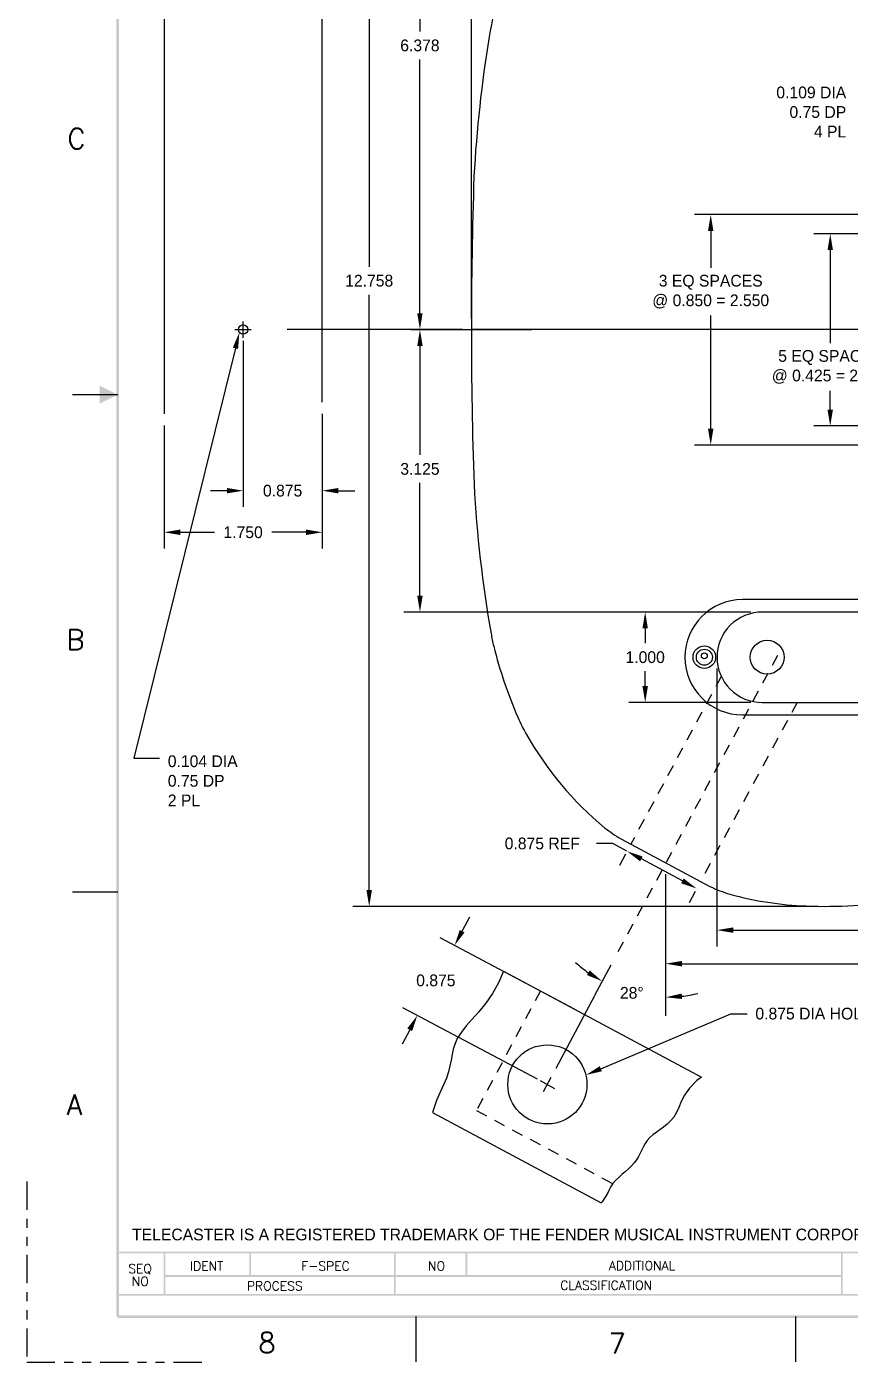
# Model space of a CAD drawing. Extents: x -2.7 to 56.6, y -23.6 to -1.4.
# Drawn here: x -2.68 to 6.43, y -23.6 to -8.83 of the extents above; entities that cross this region are included whole.
import ezdxf

# ---------------------------------------------------------------- set-up
doc = ezdxf.new("R2010")
doc.units = 0
doc.header["$LTSCALE"] = 0.25
doc.header["$MEASUREMENT"] = 0
for name, pattern in [('DASHED', [0.75, 0.5, -0.25]), ('LINETYPE_2', [0]), ('PHANTOM', [2.5, 1.25, -0.25, 0.25, -0.25, 0.25, -0.25])]:
    doc.linetypes.add(name, pattern=pattern)
doc.layers.get('0').update_dxf_attribs({"color": 230, "linetype": 'CONTINUOUS'})
doc.layers.get('DEFPOINTS').update_dxf_attribs({"linetype": 'CONTINUOUS'})
for name, color, linetype in [('CONTROL_PLATE', 1, 'CONTINUOUS'), ('DIM', 40, 'CONTINUOUS'), ('DRILL', 3, 'DASHED'), ('FORMAT', 5, 'CONTINUOUS'), ('HOLES', 3, 'CONTINUOUS'), ('OUTLINE', 7, 'CONTINUOUS'), ('PICKGUARD_HOLES', 5, 'CONTINUOUS'), ('ROUTES', 4, 'CONTINUOUS')]:
    doc.layers.add(name, color=color, linetype=linetype)
doc.styles.add('MDA2', font='SIMPLEX.SHX')
doc.dimstyles.get("Standard").update_dxf_attribs({"dimtxt": 0.18, "dimasz": 0.18, "dimexe": 0.18, "dimexo": 0.0625, "dimgap": 0.09, "dimtad": 0, "dimtih": 1, "dimtoh": 1, "dimdec": 4, "dimzin": 0, "dimtxsty": 'STANDARD', "dimcen": 0.09, "dimazin": 3, "dimtfac": 1, "dimtdec": 4, "dimtofl": 0, "dimtmove": 0, "dimatfit": 3, "dimtolj": 1, "dimtzin": 0})

# ---------------------------------------------------------------- blocks, each defined once
blk = doc.blocks.new('*D4')
at = {"color": 0, "linetype": 'BYBLOCK'}
for p, q in [((8.389, -10.813), (5.505, -10.813)), ((5.685, -10.993), (5.685, -11.403)), ((5.685, -13.183), (5.685, -11.929)), ((8.389, -13.363), (5.505, -13.363))]:
    blk.add_line(p, q, dxfattribs=at)
for points in [[(5.655, -10.993), (5.715, -10.993), (5.685, -10.813)], [(5.655, -13.183), (5.715, -13.183), (5.685, -13.363)]]:
    blk.add_solid(points, dxfattribs=at)
at = {"layer": 'DEFPOINTS', "color": 0, "linetype": 'BYBLOCK'}
for p in [(8.514, -10.813), (5.685, -13.363), (8.514, -13.363)]:
    blk.add_point(p, dxfattribs=at)
at = {"color": 0, "linetype": 'BYBLOCK', "insert": (5.685, -11.666), "char_height": 0.13, "attachment_point": 5}
blk.add_mtext('\\A1;3 EQ SPACES\\P@ 0.850 = 2.550', dxfattribs=at)
blk = doc.blocks.new('*D5')
at = {"color": 0, "linetype": 'BYBLOCK'}
for p, q in [((8.069, -11.026), (6.827, -11.026)), ((7.007, -11.206), (7.007, -12.235)), ((7.007, -12.971), (7.007, -12.762)), ((8.069, -13.151), (6.827, -13.151))]:
    blk.add_line(p, q, dxfattribs=at)
for points in [[(6.977, -11.206), (7.037, -11.206), (7.007, -11.026)], [(6.977, -12.971), (7.037, -12.971), (7.007, -13.151)]]:
    blk.add_solid(points, dxfattribs=at)
at = {"layer": 'DEFPOINTS', "color": 0, "linetype": 'BYBLOCK'}
for p in [(8.194, -11.026), (7.007, -13.151), (8.194, -13.151)]:
    blk.add_point(p, dxfattribs=at)
at = {"color": 0, "linetype": 'BYBLOCK', "insert": (7.007, -12.498), "char_height": 0.13, "attachment_point": 5}
blk.add_mtext('\\A1;5 EQ SPACES\\P@ 0.425 = 2.125', dxfattribs=at)
blk = doc.blocks.new('*D15')
at = {"color": 0, "linetype": 'BYBLOCK'}
for p, q in [((3.037, -11.962), (3.037, -4.709)), ((15.884, -11.1), (15.884, -4.709)), ((3.217, -4.889), (9.163, -4.889)), ((15.704, -4.889), (9.949, -4.889))]:
    blk.add_line(p, q, dxfattribs=at)
for points in [[(3.217, -4.859), (3.217, -4.919), (3.037, -4.889)], [(15.704, -4.859), (15.704, -4.919), (15.884, -4.889)]]:
    blk.add_solid(points, dxfattribs=at)
at = {"layer": 'DEFPOINTS', "color": 0, "linetype": 'BYBLOCK'}
for p in [(3.037, -4.889), (15.884, -11.225), (3.037, -12.087)]:
    blk.add_point(p, dxfattribs=at)
at = {"color": 0, "linetype": 'BYBLOCK', "insert": (9.556, -4.889), "char_height": 0.13, "attachment_point": 5}
blk.add_mtext('\\A1;12.847', dxfattribs=at)
blk = doc.blocks.new('*D16')
at = {"color": 0, "linetype": 'BYBLOCK'}
for p, q in [((6.824, -5.708), (1.727, -5.708)), ((1.907, -5.888), (1.907, -11.39)), ((1.907, -18.287), (1.907, -11.7)), ((6.824, -18.467), (1.727, -18.467))]:
    blk.add_line(p, q, dxfattribs=at)
for points in [[(1.877, -5.888), (1.937, -5.888), (1.907, -5.708)], [(1.877, -18.287), (1.937, -18.287), (1.907, -18.467)]]:
    blk.add_solid(points, dxfattribs=at)
at = {"layer": 'DEFPOINTS', "color": 0, "linetype": 'BYBLOCK'}
for p in [(1.907, -5.708), (6.949, -5.708), (6.949, -18.467)]:
    blk.add_point(p, dxfattribs=at)
at = {"color": 0, "linetype": 'BYBLOCK', "insert": (1.907, -11.545), "char_height": 0.13, "attachment_point": 5}
blk.add_mtext('\\A1;12.758', dxfattribs=at)
blk = doc.blocks.new('*D17')
at = {"color": 0, "linetype": 'BYBLOCK'}
for p, q in [((6.824, -5.708), (2.288, -5.708)), ((2.468, -5.888), (2.468, -8.787)), ((2.468, -11.906), (2.468, -9.097)), ((2.912, -12.086), (2.288, -12.086))]:
    blk.add_line(p, q, dxfattribs=at)
for points in [[(2.438, -5.888), (2.498, -5.888), (2.468, -5.708)], [(2.438, -11.906), (2.498, -11.906), (2.468, -12.086)]]:
    blk.add_solid(points, dxfattribs=at)
at = {"layer": 'DEFPOINTS', "color": 0, "linetype": 'BYBLOCK'}
for p in [(6.949, -5.708), (2.468, -12.086), (3.037, -12.086)]:
    blk.add_point(p, dxfattribs=at)
at = {"color": 0, "linetype": 'BYBLOCK', "insert": (2.468, -8.942), "char_height": 0.13, "attachment_point": 5}
blk.add_mtext('\\A1;6.378', dxfattribs=at)
blk = doc.blocks.new('*D19')
at = {"color": 0, "linetype": 'BYBLOCK'}
for p, q in [((2.113, -12.176), (1.489, -12.176)), ((1.669, -12.356), (1.669, -13.563)), ((1.669, -15.121), (1.669, -13.873)), ((5.33, -15.301), (1.489, -15.301))]:
    blk.add_line(p, q, dxfattribs=at)
for points in [[(1.639, -12.356), (1.699, -12.356), (1.669, -12.176)], [(1.639, -15.121), (1.699, -15.121), (1.669, -15.301)]]:
    blk.add_solid(points, dxfattribs=at)
at = {"layer": 'DEFPOINTS', "color": 0, "linetype": 'BYBLOCK'}
for p in [(1.669, -12.176), (2.238, -12.176), (5.455, -15.301)]:
    blk.add_point(p, dxfattribs=at)
at = {"color": 0, "linetype": 'BYBLOCK', "insert": (1.669, -13.718), "char_height": 0.13, "attachment_point": 5}
blk.add_mtext('\\A1;3.125', dxfattribs=at)
blk = doc.blocks.new('*D20')
at = {"color": 0, "linetype": 'BYBLOCK'}
for p, q in [((6.13, -15.195), (4.78, -15.195)), ((4.96, -15.375), (4.96, -15.54)), ((4.96, -16.015), (4.96, -15.85)), ((6.13, -16.195), (4.78, -16.195))]:
    blk.add_line(p, q, dxfattribs=at)
for points in [[(4.93, -15.375), (4.99, -15.375), (4.96, -15.195)], [(4.93, -16.015), (4.99, -16.015), (4.96, -16.195)]]:
    blk.add_solid(points, dxfattribs=at)
at = {"layer": 'DEFPOINTS', "color": 0, "linetype": 'BYBLOCK'}
for p in [(6.255, -15.195), (4.96, -16.195), (6.255, -16.195)]:
    blk.add_point(p, dxfattribs=at)
at = {"color": 0, "linetype": 'BYBLOCK', "insert": (4.96, -15.695), "char_height": 0.13, "attachment_point": 5}
blk.add_mtext('\\A1;1.000', dxfattribs=at)
blk = doc.blocks.new('*D27')
at = {"color": 0, "linetype": 'BYBLOCK'}
for p, q in [((4.955, -15.926), (4.955, -19)), ((10.525, -15.926), (10.525, -19)), ((5.135, -18.82), (7.401, -18.82)), ((10.345, -18.82), (8.079, -18.82))]:
    blk.add_line(p, q, dxfattribs=at)
for points in [[(5.135, -18.79), (5.135, -18.85), (4.955, -18.82)], [(10.345, -18.79), (10.345, -18.85), (10.525, -18.82)]]:
    blk.add_solid(points, dxfattribs=at)
at = {"layer": 'DEFPOINTS', "color": 0, "linetype": 'BYBLOCK'}
for p in [(4.955, -15.801), (10.525, -15.801), (4.955, -18.82)]:
    blk.add_point(p, dxfattribs=at)
at = {"color": 0, "linetype": 'BYBLOCK', "insert": (7.74, -18.82), "char_height": 0.13, "attachment_point": 5}
blk.add_mtext('\\A1;5.570', dxfattribs=at)
blk = doc.blocks.new('*D28')
at = {"color": 0, "linetype": 'BYBLOCK'}
for p, q in [((15.884, -13.075), (15.884, -19.281)), ((5.186, -18.11), (5.186, -19.281)), ((5.366, -19.101), (10.153, -19.101)), ((15.704, -19.101), (10.918, -19.101))]:
    blk.add_line(p, q, dxfattribs=at)
for points in [[(5.366, -19.071), (5.366, -19.131), (5.186, -19.101)], [(15.704, -19.071), (15.704, -19.131), (15.884, -19.101)]]:
    blk.add_solid(points, dxfattribs=at)
at = {"layer": 'DEFPOINTS', "color": 0, "linetype": 'BYBLOCK'}
for p in [(15.884, -12.95), (5.186, -17.985), (5.186, -19.101)]:
    blk.add_point(p, dxfattribs=at)
at = {"color": 0, "linetype": 'BYBLOCK', "insert": (10.535, -19.101), "char_height": 0.13, "attachment_point": 5}
blk.add_mtext('\\A1;10.698', dxfattribs=at)
blk = doc.blocks.new('*D29')
at = {"color": 0, "linetype": 'BYBLOCK'}
blk.add_line((3.781, -19.207), (3.599, -19.545), dxfattribs=at)
for start, end in [(227.8106, 234.7701), (276.9595, 283.9191)]:
    blk.add_arc((4.387, -18.08), 1.483, start, end, dxfattribs=at)
for points in [[(3.547, -19.266), (3.516, -19.317), (3.685, -19.386)], [(4.568, -19.582), (4.565, -19.522), (4.387, -19.563)]]:
    blk.add_solid(points, dxfattribs=at)
at = {"layer": 'DEFPOINTS', "color": 0, "linetype": 'BYBLOCK'}
for p in [(5.623, -15.781), (3.84, -19.097), (4.387, -19.372), (4.144, -19.543), (4.387, -19.769)]:
    blk.add_point(p, dxfattribs=at)
at = {"color": 0, "linetype": 'BYBLOCK', "insert": (4.013, -19.515), "char_height": 0.13, "attachment_point": 5}
blk.add_mtext('\\A1;28°', dxfattribs=at)
blk = doc.blocks.new('*D43')
at = {"color": 0, "linetype": 'BYBLOCK'}
for p, q in [((-0.082, -12.211), (-0.082, -14.048)), ((0.793, -13.017), (0.793, -14.048)), ((-0.262, -13.868), (-0.442, -13.868)), ((0.973, -13.868), (1.153, -13.868))]:
    blk.add_line(p, q, dxfattribs=at)
for points in [[(-0.262, -13.838), (-0.262, -13.898), (-0.082, -13.868)], [(0.973, -13.838), (0.973, -13.898), (0.793, -13.868)]]:
    blk.add_solid(points, dxfattribs=at)
at = {"layer": 'DEFPOINTS', "color": 0, "linetype": 'BYBLOCK'}
for p in [(-0.082, -12.086), (0.793, -12.892), (0.793, -13.868)]:
    blk.add_point(p, dxfattribs=at)
at = {"color": 0, "linetype": 'BYBLOCK', "insert": (0.355, -13.868), "char_height": 0.13, "attachment_point": 5}
blk.add_mtext('\\A1;0.875', dxfattribs=at)
blk = doc.blocks.new('*D44')
at = {"color": 0, "linetype": 'BYBLOCK'}
for p, q in [((-0.957, -13.147), (-0.957, -14.508)), ((0.793, -13.293), (0.793, -14.508)), ((-0.777, -14.328), (-0.4, -14.328)), ((0.613, -14.328), (0.235, -14.328))]:
    blk.add_line(p, q, dxfattribs=at)
for points in [[(-0.777, -14.298), (-0.777, -14.358), (-0.957, -14.328)], [(0.613, -14.298), (0.613, -14.358), (0.793, -14.328)]]:
    blk.add_solid(points, dxfattribs=at)
at = {"layer": 'DEFPOINTS', "color": 0, "linetype": 'BYBLOCK'}
for p in [(-0.957, -13.022), (0.793, -13.168), (0.793, -14.328)]:
    blk.add_point(p, dxfattribs=at)
at = {"color": 0, "linetype": 'BYBLOCK', "insert": (-0.082, -14.328), "char_height": 0.13, "attachment_point": 5}
blk.add_mtext('\\A1;1.750', dxfattribs=at)
blk = doc.blocks.new('*D49')
at = {"color": 0, "linetype": 'BYBLOCK'}
for p, q in [((3.801, -17.862), (3.621, -17.862)), ((3.959, -17.947), (3.801, -17.862)), ((3.942, -17.979), (3.875, -18.106)), ((4.572, -18.275), (4.118, -18.032)), ((4.714, -18.392), (4.646, -18.519))]:
    blk.add_line(p, q, dxfattribs=at)
for points in [[(4.132, -18.006), (4.104, -18.059), (3.959, -17.947)], [(4.586, -18.249), (4.558, -18.302), (4.731, -18.36)]]:
    blk.add_solid(points, dxfattribs=at)
at = {"layer": 'DEFPOINTS', "color": 0, "linetype": 'BYBLOCK'}
for p in [(4.001, -17.869), (3.959, -17.947), (4.773, -18.282)]:
    blk.add_point(p, dxfattribs=at)
at = {"color": 0, "linetype": 'BYBLOCK', "insert": (3.022, -17.862), "char_height": 0.13, "attachment_point": 5}
blk.add_mtext('\\A1;0.875 REF', dxfattribs=at)
blk = doc.blocks.new('*D57')
at = {"color": 0, "linetype": 'BYBLOCK'}
for p, q in [((2.135, -18.832), (2.219, -18.673)), ((3.379, -19.696), (1.892, -18.906)), ((2.968, -20.469), (1.481, -19.679)), ((1.556, -19.923), (1.472, -20.082))]:
    blk.add_line(p, q, dxfattribs=at)
for points in [[(2.109, -18.818), (2.162, -18.846), (2.051, -18.991)], [(1.529, -19.908), (1.582, -19.937), (1.64, -19.764)]]:
    blk.add_solid(points, dxfattribs=at)
at = {"layer": 'DEFPOINTS', "color": 0, "linetype": 'BYBLOCK'}
for p in [(2.051, -18.991), (3.489, -19.754), (3.079, -20.527)]:
    blk.add_point(p, dxfattribs=at)
at = {"color": 0, "linetype": 'BYBLOCK', "insert": (1.845, -19.377), "char_height": 0.13, "attachment_point": 5}
blk.add_mtext('\\A1;0.875', dxfattribs=at)
blk = doc.blocks.new('CONTROL_PLATE')
at = {"layer": 'CONTROL_PLATE', "linetype": 'CONTINUOUS'}
blk.add_lwpolyline([(0.215, 0, 0.41421356), (-0.4225, 0.6375), (-5.4285, 0.6375, 1), (-5.4285, -0.6375), (-0.4225, -0.6375, 0.41421356), (0.215, 0, -1.56662569)], format="xyb", dxfattribs=at)
blk.add_lwpolyline([(-1.7275, -0.03), (-0.6675, -0.03), (-0.6675, 0.03), (-1.7275, 0.03)], close=True, dxfattribs=at)
for centre, radius in [((-5.15625, 0), 0.1875), ((-2.6875, 0), 0.1875), ((-5.851, 0), 0.125), ((-5.851, 0), 0.0885), ((-2.01, 0), 0.075), ((-0.385, 0), 0.075), ((0, 0), 0.125), ((0, 0), 0.0885)]:
    blk.add_circle(centre, radius, dxfattribs=at)
blk = doc.blocks.new('DSHEET')
at = {"layer": 'FORMAT', "color": 2}
for p, q in [((-0.5, 10.215), (0, 10.215)), ((-0.5, 4.715), (0, 4.715)), ((3.3, 0.015), (3.3, -0.485)), ((7.5, 0.015), (7.5, -0.485))]:
    blk.add_line(p, q, dxfattribs=at)
at = {"layer": 'FORMAT', "color": 3, "linetype": 'PHANTOM'}
for p, q in [((-1.006, 1.509), (-1.006, -0.491)), ((-1.006, -0.491), (0.994, -0.491))]:
    blk.add_line(p, q, dxfattribs=at)
at = {"layer": 'FORMAT'}
for points in [[(-0.2, 10.215), (-0.2, 10.315), (0, 10.215)], [(-0.2, 10.215), (-0.2, 10.115), (0, 10.215)]]:
    blk.add_solid(points, dxfattribs=at)
for points in [[(0.015, 20.975), (-0.015, 20.975), (0.015, 0.015), (-0.015, 0.015)], [(0, 0.733), (0, 0.713), (10.41, 0.733), (10.39, 0.713)], [(0, 0.03), (0, 0), (31.985, 0.03), (32.015, 0)]]:
    blk.add_trace(points, dxfattribs=at)
at = {"layer": 'FORMAT', "color": 7}
for points in [[(0.508, 0.264), (0.528, 0.264), (0.508, 0.718), (0.528, 0.718)], [(1.456, 0.471), (1.476, 0.471), (1.456, 0.723), (1.476, 0.723)], [(3.055, 0.264), (3.075, 0.264), (3.055, 0.718), (3.075, 0.718)], [(3.847, 0.471), (3.867, 0.471), (3.847, 0.723), (3.867, 0.723)], [(8.001, 0.255), (8.021, 0.255), (8.001, 0.723), (8.021, 0.723)], [(0.517, 0.474), (0.517, 0.454), (8, 0.474), (8, 0.454)], [(0.001, 0.265), (0.001, 0.245), (8.668, 0.265), (8.668, 0.245)]]:
    blk.add_trace(points, dxfattribs=at)
at = {"layer": 'FORMAT', "color": 2, "style": 'MDA2'}
for s, height, p in [('C', 0.225, (-0.557, 12.934)), ('B', 0.225, (-0.569, 7.392)), ('A', 0.225, (-0.566, 2.246)), ('SEQ', 0.1, (0.117, 0.495)), ('IDENT', 0.1, (0.8, 0.524)), ('F-SPEC', 0.1, (2.031, 0.524)), ('NO', 0.1, (3.433, 0.524)), ('ADDITIONAL', 0.1, (5.434, 0.529)), ('NO', 0.1, (0.156, 0.355)), ('PROCESS', 0.1, (1.429, 0.304)), ('CLASSIFICATION', 0.1, (4.896, 0.311)), ('8', 0.225, (1.555, -0.386)), ('7', 0.225, (5.429, -0.393))]:
    blk.add_text(s, height=height, dxfattribs=at).set_placement(p)

msp = doc.modelspace()

# ---------------------------------------------------------------- linework, layer by layer
at = {"layer": 'DIM', "linetype": 'CONTINUOUS'}
for p, q in [((-0.2873, -12.2663), (-0.2873, -12.0863)), ((-0.3773, -12.1763), (-0.1973, -12.1763)), ((2.1388, -12.1763), (0.2019, -12.1763)), ((20.0563, -12.1769), (2.2377, -12.1763)), ((-0.3719, -12.3827), (-1.4963, -16.9166)), ((-1.4963, -16.9166), (-1.3008, -16.9166)), ((-1.3008, -16.9166), (-1.2108, -16.9166)), ((4.387, -19.3716), (4.387, -19.7686)), ((3.6001, -19.5454), (3.1716, -20.3526)), ((3.6697, -20.3535), (5.1098, -19.7445)), ((5.1098, -19.7445), (5.2898, -19.7445)), ((3, -20.4839), (3.1578, -20.5705)), ((3.0356, -20.6061), (3.1222, -20.4483))]:
    msp.add_line(p, q, dxfattribs=at)
for points in [[(-0.401, -12.3755), (-0.3428, -12.3899), (-0.3285, -12.208)], [(3.6814, -20.3811), (3.658, -20.3258), (3.5039, -20.4236)]]:
    msp.add_solid(points, dxfattribs=at)
at = {"layer": 'DRILL', "linetype": 'CONTINUOUS'}
msp.add_lwpolyline([(1.5684, -12.1763), (2.907, -12.1763)], dxfattribs=at)
at = {"layer": 'DRILL', "linetype": 'DASHED'}
for points in [[(5.6232, -15.7813), (3.8402, -19.0968)], [(5.0026, -16.0136), (4.0013, -17.869)], [(5.8411, -16.3013), (4.7727, -18.2819)], [(3.0018, -19.4934), (2.2939, -20.8159)], [(2.2938, -20.8158), (3.803, -21.6236)]]:
    msp.add_lwpolyline(points, dxfattribs=at)
at = {"layer": 'HOLES', "linetype": 'CONTINUOUS'}
msp.add_circle((-0.2873, -12.1763), 0.052, dxfattribs=at)
at = {"layer": 'OUTLINE', "linetype": 'CONTINUOUS'}
for p, q in [((-1.1623, -5.9238), (-1.1623, -13.1084)), ((0.5877, -12.9792), (0.5877, -5.9238)), ((2.5947, -19.2755), (4.784, -20.4476)), ((1.808, -20.8393), (3.6726, -21.8376))]:
    msp.add_line(p, q, dxfattribs=at)
at = {"layer": 'OUTLINE', "linetype": 'LINETYPE_2'}
msp.add_lwpolyline([(2.5582, -8.4143, 0.0335194), (2.4353, -8.9357, 0.0272457), (2.2664, -10.4839, 0.0170235), (2.267, -13.8878, 0.0297088), (2.4557, -15.5398, 0.0176553), (2.4849, -15.678, 0.0415841), (2.7515, -16.4642, 0.0265849), (2.8464, -16.6543, 0.0906128), (3.7119, -17.6878, 0.0318497), (3.8969, -17.8131), (4.8771, -18.3378, 0.0338992), (5.0968, -18.4229, 0.0571864), (5.9422, -18.5531, 0.0476581), (6.9869, -18.493, 0.0522173)], format="xyb", dxfattribs=at)
at = {"layer": 'OUTLINE', "linetype": 'CONTINUOUS'}
for points in [[(2.5947, -19.2755), (2.5428, -19.3968), (2.4724, -19.5211), (2.3971, -19.6288), (2.3207, -19.7226), (2.2476, -19.8052), (2.1816, -19.8792), (2.1268, -19.9474), (2.0862, -20.0123), (2.0577, -20.0749), (2.038, -20.1364), (2.0241, -20.1975), (2.0128, -20.2592), (2.0007, -20.3225), (1.9848, -20.3883), (1.9618, -20.4576), (1.9298, -20.5316), (1.8917, -20.6135), (1.8517, -20.7068), (1.814, -20.8149), (1.808, -20.8393)], [(4.784, -20.4476), (4.733, -20.4851), (4.6509, -20.5673), (4.5957, -20.6446), (4.559, -20.7162), (4.5323, -20.7812), (4.5074, -20.8386), (4.4774, -20.8882), (4.4422, -20.9307), (4.4035, -20.9677), (4.3627, -21.0004), (4.3216, -21.0302), (4.2816, -21.0584), (4.2443, -21.0865), (4.2114, -21.1157), (4.1838, -21.1471), (4.1608, -21.1806), (4.1408, -21.2155), (4.1226, -21.2515), (4.1047, -21.288), (4.0858, -21.3245), (4.0644, -21.3604), (4.0392, -21.3954), (4.0092, -21.429), (3.9756, -21.4615), (3.9397, -21.4933), (3.9032, -21.5249), (3.8674, -21.5565), (3.8339, -21.5887), (3.8043, -21.6218), (3.7799, -21.6563), (3.7611, -21.6927), (3.7429, -21.7323), (3.7191, -21.7763), (3.6834, -21.8261), (3.6726, -21.8376)]]:
    msp.add_lwpolyline(points, dxfattribs=at)
msp.add_circle((3.0789, -20.5272), 0.4375, dxfattribs=at)
at = {"layer": 'PICKGUARD_HOLES', "color": 162, "linetype": 'LINETYPE_2'}
msp.add_circle((4.8147, -15.7859), 0.0325, dxfattribs=at)
at = {"layer": 'ROUTES', "linetype": 'LINETYPE_2'}
msp.add_lwpolyline([(10.5253, -15.8013, 0.4142136), (10.0253, -15.3013), (5.4553, -15.3013, 0.4142136), (4.9553, -15.8013, 0.4142136), (5.4553, -16.3013), (10.0253, -16.3013, 0.4142136)], format="xyb", close=True, dxfattribs=at)

# ---------------------------------------------------------------- block references
at = {"layer": 'CONTROL_PLATE', "linetype": 'CONTINUOUS'}
msp.add_blockref('CONTROL_PLATE', (10.666, -15.8011), dxfattribs=at)
at = {"layer": 'DIM', "linetype": 'CONTINUOUS'}
msp.add_blockref('DSHEET', (-1.6749, -23.1103), dxfattribs=at)

# ---------------------------------------------------------------- texts
at = {"layer": 'DIM', "linetype": 'CONTINUOUS', "char_height": 0.13}
for s, insert, attachment_point in [('0.109 DIA\\P0.75 DP\\P4 PL', (6.3846, -9.7689), 6), ('0.104 DIA\\P0.75 DP\\P2 PL', (-1.1203, -16.8865), 1), ('\\A1;0.875 DIA HOLE THRU', (5.3798, -19.7445), 4), ('TELECASTER IS A REGISTERED TRADEMARK OF THE FENDER MUSICAL INSTRUMENT CORPORATION', (-1.5156, -22.1884), 4)]:
    msp.add_mtext(s, dxfattribs=dict(at, insert=insert, attachment_point=attachment_point))

# ---------------------------------------------------------------- dimensions: what is measured, and where the dimension line sits
at = {"layer": 'DIM', "linetype": 'CONTINUOUS'}
dim = msp.add_linear_dim(base=(2.2377, -4.9792), p1=(15.085, -11.3157), p2=(2.2377, -12.1779), dimstyle='STANDARD', override={"dimtxt": 0.13, "dimexo": 0.125, "dimdec": 3, "dimtdec": 1}, dxfattribs=at)
dim.commit()
dim.dimension.update_dxf_attribs({"geometry": '*D15', "text_midpoint": (8.7567, -4.9792), "dimtype": 160, "insert": (-0.7994, -0.0905)})
for base, p1, p2, picture, middle, set_off in [((1.108, -5.7988), (6.1498, -18.557), (6.1493, -5.7988), '*D16', (1.108, -11.6357), (-0.7994, -0.0905)), ((1.66885, -12.17632), (6.14931, -5.79883), (2.23771, -12.17632), '*D17', (1.66885, -9.03275), (-0.79937, -0.09052))]:
    dim = msp.add_linear_dim(base=base, p1=p1, p2=p2, angle=90, dimstyle='STANDARD', override={"dimtxt": 0.13, "dimexo": 0.125, "dimdec": 3, "dimtdec": 1}, dxfattribs=at)
    dim.commit()
    dim.dimension.update_dxf_attribs({"geometry": picture, "text_midpoint": middle, "dimtype": 160, "insert": set_off})
for base, p1, p2, text, picture, middle in [((4.886, -13.4534), (7.715, -10.9034), (7.715, -13.4534), '3 EQ SPACES\\P@ 0.850 = <>', '*D4', (4.886, -11.7566)), ((6.2078, -13.241), (7.395, -11.116), (7.395, -13.241), '5 EQ SPACES\\P@ 0.425 = <>', '*D5', (6.2078, -12.5889))]:
    dim = msp.add_linear_dim(base=base, p1=p1, p2=p2, angle=90, text=text, dimstyle='STANDARD', override={"dimtxt": 0.13, "dimexo": 0.125, "dimdec": 3, "dimtdec": 1}, dxfattribs=at)
    dim.commit()
    dim.dimension.update_dxf_attribs({"geometry": picture, "text_midpoint": middle, "dimtype": 160, "insert": (-0.7994, -0.0905)})
for base, p1, p2, picture, middle, set_off in [((0.5877, -13.9584), (-0.2873, -12.1763), (0.5877, -12.983), '*D43', (0.1502, -13.9584), (-0.2051, -0.0905)), ((0.5877, -14.4189), (-1.1623, -13.1123), (0.5877, -13.2586), '*D44', (-0.2873, -14.4189), (-0.2051, -0.0905)), ((4.387, -19.1916), (15.085, -13.0402), (4.387, -18.0754), '*D28', (9.736, -19.1916), (-0.7994, -0.0905))]:
    dim = msp.add_linear_dim(base=base, p1=p1, p2=p2, dimstyle='STANDARD', override={"dimtxt": 0.13, "dimexo": 0.125, "dimdec": 3, "dimtdec": 1}, dxfattribs=at)
    dim.commit()
    dim.dimension.update_dxf_attribs({"geometry": picture, "text_midpoint": middle, "insert": set_off})
dim = msp.add_linear_dim(base=(1.6689, -12.1763), p1=(5.4553, -15.3013), p2=(2.2377, -12.1763), angle=90, dimstyle='STANDARD', override={"dimtxt": 0.13, "dimexo": 0.125, "dimdec": 3, "dimtdec": 1}, dxfattribs=at)
dim.commit()
dim.dimension.update_dxf_attribs({"geometry": '*D19', "text_midpoint": (1.6689, -13.7181), "dimtype": 160})
dim = msp.add_linear_dim(base=(4.1602, -16.3013), p1=(5.4553, -15.3013), p2=(5.4553, -16.3013), angle=90, dimstyle='STANDARD', override={"dimtxt": 0.13, "dimexo": 0.125, "dimdec": 3, "dimtdec": 1}, dxfattribs=at)
dim.commit()
dim.dimension.update_dxf_attribs({"geometry": '*D20', "text_midpoint": (4.1602, -15.7859), "insert": (-0.7994, -0.1059)})
dim = msp.add_angular_dim_2l(base=(4.1442, -19.5429), line1=((4.387, -19.3716), (4.387, -19.7686)), line2=((5.6232, -15.7813), (3.8402, -19.0968)), text='28°', dimstyle='STANDARD', override={"dimtxt": 0.13, "dimexo": 0.125, "dimdec": 3, "dimtdec": 1}, dxfattribs=at)
dim.commit()
dim.dimension.update_dxf_attribs({"geometry": '*D29', "text_midpoint": (4.0135, -19.5151), "dimtype": 162})
dim = msp.add_linear_dim(base=(4.9553, -18.8205), p1=(10.5253, -15.8013), p2=(4.9553, -15.8013), dimstyle='STANDARD', override={"dimtxt": 0.13, "dimexo": 0.125, "dimdec": 3, "dimtdec": 1}, dxfattribs=at)
dim.commit()
dim.dimension.update_dxf_attribs({"geometry": '*D27', "text_midpoint": (7.7403, -18.8205)})
dim = msp.add_linear_dim(base=(3.9595, -17.9471), p1=(4.7727, -18.2819), p2=(4.0013, -17.869), angle=151.83747, text='<> REF', dimstyle='STANDARD', override={"dimtxt": 0.13, "dimexo": 0.125, "dimdec": 3, "dimtdec": 1}, dxfattribs=at)
dim.commit()
dim.dimension.update_dxf_attribs({"geometry": '*D49', "text_midpoint": (3.0216, -17.8622), "dimtype": 161})
dim = msp.add_aligned_dim(p1=(3.0789, -20.5272), p2=(3.4892, -19.7544), distance=1.6287, dimstyle='STANDARD', override={"dimtxt": 0.13, "dimexo": 0.125, "dimdec": 3, "dimtdec": 1}, dxfattribs=at)
dim.commit()
dim.dimension.update_dxf_attribs({"geometry": '*D57', "text_midpoint": (1.8455, -19.3771)})

doc.saveas('drawing.dxf')
